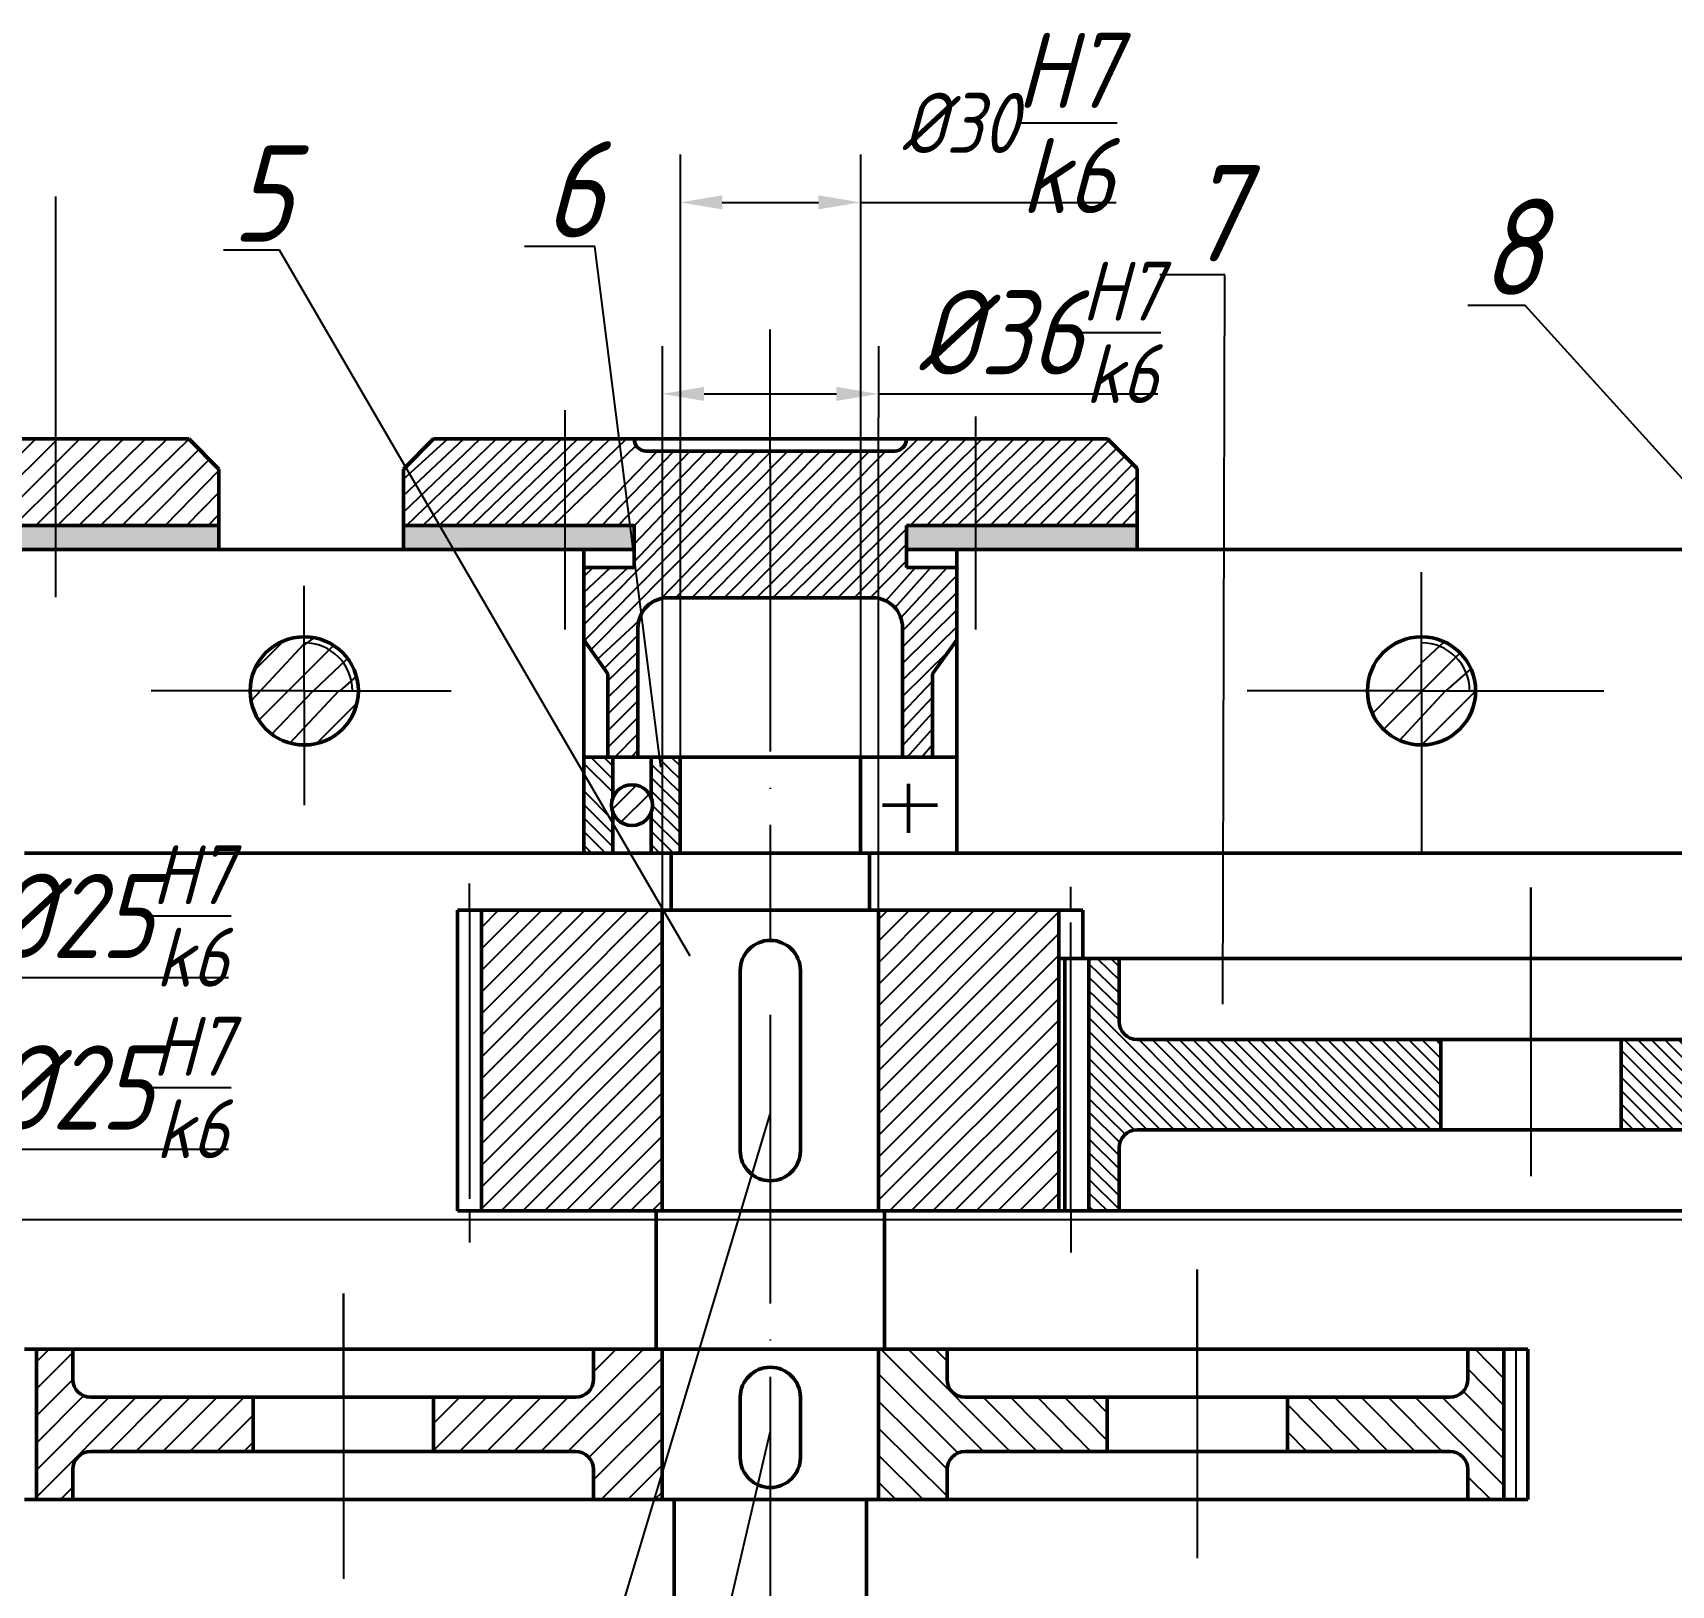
# Model space of a CAD drawing. Header units: millimetres. Extents: x 107 to 26453910, y 61 to 76684600.
# Drawn here: x 26452035 to 26452171.3, y 76683776.4 to 76683905.5 of the extents above; entities that cross this region are included whole.
import ezdxf

# ---------------------------------------------------------------- set-up
doc = ezdxf.new("R2010")
doc.units = ezdxf.units.MM
doc.linetypes.add('ACAD_ISO03W100', pattern=[30, 12, -18])
doc.linetypes.add('ACAD_ISO04W100', pattern=[30, 24, -3, 0, -3])
doc.layers.add('尺寸标注', color=100, linetype='Continuous', plot=False)
for name, color, linetype in [('点画线', 20, 'ACAD_ISO04W100'), ('细实线', 90, 'Continuous'), ('虚线', 41, 'ACAD_ISO03W100')]:
    doc.layers.add(name, color=color, linetype=linetype)
doc.layers.add('粗实线', color=7, linetype='Continuous', lineweight=50, plot=False)
doc.layers.add('细实线白', color=7, linetype='Continuous', lineweight=25)
doc.styles.add('工程字', font='gbeitc.shx', dxfattribs={"height": 8, "bigfont": 'gbcbig.shx'})
doc.dimstyles.new('ISO-25', dxfattribs={"dimtxt": 3.5, "dimasz": 3.5, "dimexe": 2, "dimexo": 0.625, "dimtad": 1, "dimlfac": 2, "dimdsep": 46, "dimtxsty": '工程字', "dimcen": 2.5, "dimadec": 0, "dimazin": 0, "dimtfac": 1, "dimtmove": 0, "dimatfit": 2, "dimfxl": 1, "dimtolj": 1, "dimarcsym": 0})
doc.dimstyles.new('带直径符号的标注样式', dxfattribs={"dimtxt": 3.5, "dimasz": 3.5, "dimexe": 2, "dimexo": 0.625, "dimtad": 1, "dimlfac": 2, "dimdsep": 46, "dimtxsty": '工程字', "dimcen": 2.5, "dimadec": 0, "dimazin": 0, "dimtfac": 1, "dimtmove": 0, "dimatfit": 2, "dimfxl": 1, "dimtolj": 1, "dimarcsym": 0})
pattern_1 = [(45, (0, 0), (-1.122532015133644, 1.122532015133644), [])]

# ---------------------------------------------------------------- blocks, each defined once
blk = doc.blocks.new('*D6')
at = {"layer": 'Defpoints', "color": 0, "lineweight": 25, "transparency": 16777216}
for p in [(26452210.35029554, 76683806.75053334), (26451885.33088189, 76683673.00053334), (26452210.35029554, 76683673.00053334)]:
    blk.add_point(p, dxfattribs=at)
at = {"layer": '细实线', "color": 0, "lineweight": -2, "transparency": 16777216}
for p, q in [((26452209.72529554, 76683806.75053334), (26451883.33088189, 76683806.75053334)), ((26451885.33088189, 76683803.25053334), (26451885.33088189, 76683676.50053334)), ((26452209.72529554, 76683673.00053334), (26451883.33088189, 76683673.00053334))]:
    blk.add_line(p, q, dxfattribs=at)
at = {"layer": '细实线', "color": 0, "lineweight": 25, "transparency": 16777216}
for points in [[(26451884.74754855, 76683803.25053334), (26451885.91421522, 76683803.25053334), (26451885.33088189, 76683806.75053334)], [(26451884.74754855, 76683676.50053334), (26451885.91421522, 76683676.50053334), (26451885.33088189, 76683673.00053334)]]:
    blk.add_solid(points, dxfattribs=at)
at = {"layer": '细实线', "color": 0, "lineweight": 25, "transparency": 16777216, "insert": (26451882.9558819, 76683739.87553333), "char_height": 3.5, "attachment_point": 5, "rotation": 90, "style": '工程字'}
blk.add_mtext('\\A1;267.5', dxfattribs=at)
blk = doc.blocks.new('*D9')
at = {"layer": 'Defpoints', "color": 0, "lineweight": 25, "transparency": 16777216}
for p in [(26452015.60029552, 76683817.2038616), (26452028.10029552, 76683817.2038616), (26452028.10029552, 76683812.64942232)]:
    blk.add_point(p, dxfattribs=at)
at = {"layer": '细实线', "color": 0, "lineweight": -2, "transparency": 16777216}
for p, q in [((26452015.60029552, 76683816.5788616), (26452015.60029552, 76683810.64942232)), ((26452028.10029552, 76683816.5788616), (26452028.10029552, 76683810.64942232)), ((26452019.10029552, 76683812.64942232), (26452024.60029552, 76683812.64942232)), ((26452028.10029552, 76683812.64942232), (26452051.31279552, 76683812.64942232))]:
    blk.add_line(p, q, dxfattribs=at)
at = {"layer": '细实线', "color": 0, "lineweight": 25, "transparency": 16777216}
for points in [[(26452019.10029552, 76683813.23275565), (26452019.10029552, 76683812.06608899), (26452015.60029552, 76683812.64942232)], [(26452024.60029552, 76683813.23275565), (26452024.60029552, 76683812.06608899), (26452028.10029552, 76683812.64942232)]]:
    blk.add_solid(points, dxfattribs=at)
at = {"layer": '细实线', "color": 0, "lineweight": 25, "transparency": 16777216, "insert": (26452041.45654552, 76683817.76608898), "char_height": 3.5, "attachment_point": 5, "style": '工程字'}
blk.add_mtext('\\A1;{\\H2x;%%C25\\H0.7x;\\SH7/k6;}', dxfattribs=at)
blk = doc.blocks.new('*D11')
at = {"layer": 'Defpoints', "color": 0, "lineweight": 25, "transparency": 16777216}
for p in [(26452088.85029553, 76683895.98314059), (26452103.85029553, 76683895.98314059), (26452103.85029553, 76683891.37974386)]:
    blk.add_point(p, dxfattribs=at)
at = {"layer": '细实线', "color": 0, "lineweight": -2, "transparency": 16777216}
for p, q in [((26452088.85029553, 76683895.35814059), (26452088.85029553, 76683889.37974386)), ((26452103.85029553, 76683895.35814059), (26452103.85029553, 76683889.37974386)), ((26452092.35029553, 76683891.37974386), (26452100.35029553, 76683891.37974386)), ((26452103.85029553, 76683891.37974386), (26452125.11068743, 76683891.37974386))]:
    blk.add_line(p, q, dxfattribs=at)
at = {"layer": '细实线', "color": 0, "lineweight": 25, "transparency": 16777216}
for points in [[(26452092.35029553, 76683891.96307719), (26452092.35029553, 76683890.79641053), (26452088.85029553, 76683891.37974386)], [(26452100.35029553, 76683891.96307719), (26452100.35029553, 76683890.79641053), (26452103.85029553, 76683891.37974386)]]:
    blk.add_solid(points, dxfattribs=at)
at = {"layer": '细实线', "color": 0, "lineweight": 25, "transparency": 16777216, "insert": (26452116.23049147, 76683899.65057193), "char_height": 3.5, "width": 5.979166666666667, "attachment_point": 5, "style": '工程字'}
blk.add_mtext('\\A1;{\\H0.57143x;\\P\\H2.49999x;%%C30\\H1.25x;\\SH7/k6;}', dxfattribs=at)
blk = doc.blocks.new('*D13')
at = {"layer": 'Defpoints', "color": 0, "lineweight": 25, "transparency": 16777216}
for p in [(26452087.35029553, 76683880.0431132), (26452105.35029553, 76683880.0431132), (26452105.35029553, 76683875.44941984)]:
    blk.add_point(p, dxfattribs=at)
at = {"layer": '细实线', "color": 0, "lineweight": -2, "transparency": 16777216}
for p, q in [((26452087.35029553, 76683879.4181132), (26452087.35029553, 76683873.44941984)), ((26452105.35029553, 76683879.4181132), (26452105.35029553, 76683873.44941984)), ((26452090.85029553, 76683875.44941984), (26452101.85029553, 76683875.44941984)), ((26452105.35029553, 76683875.44941984), (26452128.56279552, 76683875.44941984))]:
    blk.add_line(p, q, dxfattribs=at)
at = {"layer": '细实线', "color": 0, "lineweight": 25, "transparency": 16777216}
for points in [[(26452090.85029553, 76683876.03275317), (26452090.85029553, 76683874.86608651), (26452087.35029553, 76683875.44941984)], [(26452101.85029553, 76683876.03275317), (26452101.85029553, 76683874.86608651), (26452105.35029553, 76683875.44941984)]]:
    blk.add_solid(points, dxfattribs=at)
at = {"layer": '细实线', "color": 0, "lineweight": 25, "transparency": 16777216, "insert": (26452118.70654552, 76683880.5660865), "char_height": 3.5, "attachment_point": 5, "style": '工程字'}
blk.add_mtext('\\A1;{\\H2x;%%C36\\H0.7x;\\SH7/k6;}', dxfattribs=at)
blk = doc.blocks.new('*D19')
at = {"layer": 'Defpoints', "color": 0, "lineweight": 25, "transparency": 16777216}
for p in [(26452028.10029553, 76683826.9160059), (26452028.10029553, 76683822.06362358), (26452015.60029553, 76683818.31362358)]:
    blk.add_point(p, dxfattribs=at)
at = {"layer": '尺寸标注', "color": 0, "lineweight": -2, "transparency": 16777216}
for p, q in [((26452015.60029553, 76683818.93862358), (26452015.60029553, 76683828.9160059)), ((26452028.10029553, 76683822.68862358), (26452028.10029553, 76683828.9160059)), ((26452019.10029553, 76683826.9160059), (26452024.60029553, 76683826.9160059)), ((26452028.10029553, 76683826.9160059), (26452051.31279553, 76683826.9160059))]:
    blk.add_line(p, q, dxfattribs=at)
at = {"layer": '尺寸标注', "color": 0, "lineweight": 25, "transparency": 16777216}
for points in [[(26452019.10029553, 76683827.49933922), (26452019.10029553, 76683826.33267257), (26452015.60029553, 76683826.9160059)], [(26452024.60029553, 76683827.49933922), (26452024.60029553, 76683826.33267257), (26452028.10029553, 76683826.9160059)]]:
    blk.add_solid(points, dxfattribs=at)
at = {"layer": '尺寸标注', "color": 0, "lineweight": 25, "transparency": 16777216, "insert": (26452041.45654553, 76683832.03267255), "char_height": 3.5, "attachment_point": 5, "style": '工程字'}
blk.add_mtext('\\A1;{\\H2x;%%C25\\H0.7x;\\SH7/k6;}', dxfattribs=at)

msp = doc.modelspace()

# ---------------------------------------------------------------- hatches: boundary and pattern name
at = {"layer": '粗实线', "lineweight": 50}
h = msp.add_hatch(color=256, dxfattribs=at)
h.set_gradient(color1=(255, 255, 255), color2=(0, 0, 0))
h.paths.add_polyline_path([(26452085.02713325, 76683862.50053331), (26452085.02713325, 76683864.50053331), (26452082.52713325, 76683864.50053331), (26452065.85029553, 76683864.50053331), (26452065.85029553, 76683862.50053331)])
h.paths.add_polyline_path([(26452126.85029553, 76683862.50053331), (26452126.85029553, 76683864.50053331), (26452107.67345781, 76683864.50053331), (26452107.67345781, 76683862.50053331)])
h.paths.add_polyline_path([(26452195.66949437, 76683862.50053331), (26452195.66949437, 76683864.50053331), (26452189.10029553, 76683864.50053331), (26452174.85029553, 76683864.50053331), (26452174.85029553, 76683862.50053331)])
h.paths.add_polyline_path([(26452245.85029553, 76683862.50053331), (26452245.85029553, 76683864.50053331), (26452225.03109668, 76683864.50053331), (26452225.03109668, 76683862.50053331)])
h.paths.add_polyline_path([(26452011.85029553, 76683862.50053331), (26452011.85031139, 76683864.50053331), (26452009.35031139, 76683864.50053331), (26451993.15031139, 76683864.50053331), (26451993.15029552, 76683862.50053331)])
h.paths.add_polyline_path([(26452031.17941962, 76683864.50053331), (26452031.17940375, 76683862.50053331), (26452050.50029552, 76683862.50053331), (26452050.50031139, 76683864.50053331)])
h.paths.add_polyline_path([(26452011.85029553, 76683749.00053331), (26452011.85029553, 76683751.00053331), (26451993.15029553, 76683751.00053331), (26451993.15029553, 76683749.00053331)])
h.paths.add_polyline_path([(26452031.17940375, 76683751.00053331), (26452031.17940375, 76683749.00053331), (26452033.67940375, 76683749.00053331), (26452034.35029553, 76683749.00053331), (26452050.50029552, 76683749.00053331), (26452050.50029552, 76683751.00053331)])
h.paths.add_polyline_path([(26452085.02713325, 76683749.00053331), (26452085.02713325, 76683751.00053331), (26452065.85029553, 76683751.00053331), (26452065.85029553, 76683749.00053331)])
h.paths.add_polyline_path([(26452126.85029553, 76683749.00053331), (26452126.85029553, 76683751.0005333), (26452107.67345781, 76683751.0005333), (26452107.67345781, 76683749.00053331)])
at = {"layer": '细实线白', "lineweight": 25}
h = msp.add_hatch(dxfattribs=at)
h.set_pattern_fill('ANSI31', color=256, scale=0.4, style=0)
h.set_pattern_definition([(45, (0, 0), (-0.8980256121069154, 0.8980256121069154), [])])
edge = h.paths.add_edge_path(flags=17)
edge.add_line((26452031.25029552, 76683844.75053331), (26452028.10029553, 76683844.75053331))
edge.add_line((26452028.10029553, 76683844.75053331), (26452021.85029553, 76683844.75053331))
edge.add_line((26452021.85029553, 76683844.75053331), (26452021.85029553, 76683837.25053331))
edge.add_line((26452021.85029553, 76683837.25053331), (26452008.85029553, 76683837.25053331))
edge.add_line((26452008.85029553, 76683837.25053331), (26451984.12846076, 76683837.4012762))
edge.add_spline(control_points=[(26451984.12846076, 76683837.4012762), (26451980.02944705, 76683825.59962934), (26451971.96581099, 76683801.23480432), (26451965.9430095, 76683776.26931962), (26451962.85029553, 76683763.44952086)], knot_values=[0, 0, 0, 0, 37.45982357436733, 76.9987515126253, 76.9987515126253, 76.9987515126253, 76.9987515126253], degree=3, periodic=0)
edge.add_line((26451962.85029553, 76683763.44952086), (26451962.85029553, 76683857.50053331))
edge.add_arc((26451967.85029553, 76683857.50053331), 5, 90, 180, ccw=False)
edge.add_line((26451967.85029553, 76683862.50053331), (26451993.15029552, 76683862.50053331))
edge.add_line((26451993.15029552, 76683862.50053331), (26451993.15031139, 76683864.50053331))
edge.add_line((26451993.15031139, 76683864.50053331), (26451993.1503114, 76683869.20053332))
edge.add_line((26451993.1503114, 76683869.20053332), (26451995.6503114, 76683871.70053332))
edge.add_line((26451995.6503114, 76683871.70053332), (26452021.85031139, 76683871.70053332))
edge.add_line((26452021.85031139, 76683871.70053332), (26452048.00031139, 76683871.70053332))
edge.add_line((26452048.00031139, 76683871.70053332), (26452050.50031139, 76683869.20053332))
edge.add_line((26452050.50031139, 76683869.20053332), (26452050.50031139, 76683864.50053331))
edge.add_line((26452050.50031139, 76683864.50053331), (26452050.50029552, 76683862.50053331))
edge.add_line((26452050.50029552, 76683862.50053331), (26452065.85029553, 76683862.50053331))
edge.add_line((26452065.85029553, 76683862.50053331), (26452065.85029553, 76683864.50053331))
edge.add_line((26452065.85029553, 76683864.50053331), (26452065.85029553, 76683869.19849217))
edge.add_line((26452065.85029553, 76683869.19849217), (26452068.35233669, 76683871.70053333))
edge.add_line((26452068.35233669, 76683871.70053333), (26452107.67345781, 76683871.70053333))
edge.add_arc((26452106.67345781, 76683871.70053333), 1, -90, 0, ccw=False)
edge.add_line((26452106.67345781, 76683870.70053333), (26452096.35029553, 76683870.70053333))
edge.add_line((26452096.35029553, 76683870.70053333), (26452096.35029553, 76683869.70053333))
edge.add_line((26452096.35029553, 76683869.70053333), (26452096.35029553, 76683858.50053331))
edge.add_line((26452096.35029553, 76683858.50053331), (26452104.85029551, 76683858.50053331))
edge.add_arc((26452104.85029551, 76683856.00053331), 2.5, 0, 90, ccw=False)
edge.add_line((26452107.35029551, 76683856.00053331), (26452107.35029552, 76683845.25053331))
edge.add_line((26452107.35029552, 76683845.25053331), (26452103.85029553, 76683845.25053331))
edge.add_line((26452103.85029553, 76683845.25053331), (26452103.85029553, 76683837.25053331))
edge.add_line((26452103.85029553, 76683837.25053331), (26452104.60029553, 76683837.25053331))
edge.add_line((26452104.60029553, 76683837.25053331), (26452104.60029553, 76683832.50053331))
edge.add_line((26452104.60029553, 76683832.50053331), (26452088.10029553, 76683832.50053331))
edge.add_line((26452088.10029553, 76683832.50053331), (26452088.10029553, 76683837.25053331))
edge.add_line((26452088.10029553, 76683837.25053331), (26452080.85029553, 76683837.25053331))
edge.add_line((26452080.85029553, 76683837.25053331), (26452080.85029553, 76683845.25053331))
edge.add_line((26452080.85029553, 76683845.25053331), (26452080.85029553, 76683862.50053331))
edge.add_line((26452080.85029553, 76683862.50053331), (26452050.50029552, 76683862.50053331))
edge.add_line((26452050.50029552, 76683862.50053331), (26452034.35029553, 76683862.50053331))
edge.add_line((26452034.35029553, 76683862.50053331), (26452034.35029553, 76683855.00053331))
edge.add_line((26452034.35029553, 76683855.00053331), (26452033.85029553, 76683852.1648924))
edge.add_line((26452033.85029553, 76683852.1648924), (26452033.85029553, 76683844.75053331))
edge.add_line((26452033.85029553, 76683844.75053331), (26452031.25029552, 76683844.75053331))
h.paths.add_polyline_path([(26452012.35029553, 76683844.75053331), (26452013.55029552, 76683844.75053331), (26452013.55029552, 76683841.51897547, -0.09512259908865955), (26452013.64982725, 76683841.00053331, -1), (26452010.84982725, 76683841.00053331, -0.06711628544305814), (26452010.89982725, 76683841.37134323), (26452010.89982725, 76683844.70671873), (26452010.89982725, 76683844.75053331), (26452008.85029553, 76683844.75053331), (26452008.85029553, 76683857.83617423), (26452009.35029553, 76683855.00053331), (26452009.85029553, 76683852.1648924), (26452009.85029553, 76683844.75053331), (26452011.61105797, 76683844.75053331), (26452012.24982725, 76683844.75053331)], flags=0)
h.paths.add_polyline_path([(26452086.55029552, 76683841.25053331, -1), (26452083.15029553, 76683841.25053331, -1)], flags=0)
edge = h.paths.add_edge_path(flags=17)
edge.add_line((26452031.35029553, 76683844.75053331), (26452031.25029552, 76683844.75053331))
edge.add_line((26452031.25029552, 76683844.75053331), (26452028.10029553, 76683844.75053331))
edge.add_line((26452028.10029553, 76683844.75053331), (26452021.85029553, 76683844.75053331))
edge.add_line((26452021.85029553, 76683844.75053331), (26452021.85029553, 76683837.25053331))
edge.add_line((26452021.85029553, 76683837.25053331), (26452015.60029553, 76683837.25053331))
edge.add_line((26452015.60029553, 76683837.25053331), (26452014.85029553, 76683837.25053331))
edge.add_line((26452014.85029553, 76683837.25053331), (26452008.85029553, 76683837.25053331))
edge.add_line((26452008.85029553, 76683837.25053331), (26451984.12846076, 76683837.4012762))
edge.add_spline(control_points=[(26451984.12846076, 76683837.4012762), (26451980.02944705, 76683825.59962934), (26451971.96581099, 76683801.23480432), (26451965.9430095, 76683776.26931962), (26451962.85029553, 76683763.44952086)], knot_values=[0, 0, 0, 0, 37.45982357436733, 76.9987515126253, 76.9987515126253, 76.9987515126253, 76.9987515126253], degree=3, periodic=0)
edge.add_line((26451962.85029553, 76683763.44952086), (26451962.85029553, 76683857.50053331))
edge.add_arc((26451967.85029553, 76683857.50053331), 5, 90, 180, ccw=False)
edge.add_line((26451967.85029553, 76683862.50053331), (26451993.15029552, 76683862.50053331))
edge.add_line((26451993.15029552, 76683862.50053331), (26451993.15031139, 76683864.50053331))
edge.add_line((26451993.15031139, 76683864.50053331), (26451993.1503114, 76683869.20053332))
edge.add_line((26451993.1503114, 76683869.20053332), (26451995.6503114, 76683871.70053332))
edge.add_line((26451995.6503114, 76683871.70053332), (26452021.85031139, 76683871.70053332))
edge.add_line((26452021.85031139, 76683871.70053332), (26452048.00031139, 76683871.70053332))
edge.add_line((26452048.00031139, 76683871.70053332), (26452050.50031139, 76683869.20053332))
edge.add_line((26452050.50031139, 76683869.20053332), (26452050.50031139, 76683864.50053331))
edge.add_line((26452050.50031139, 76683864.50053331), (26452050.50029552, 76683862.50053331))
edge.add_line((26452050.50029552, 76683862.50053331), (26452065.85029553, 76683862.50053331))
edge.add_line((26452065.85029553, 76683862.50053331), (26452065.85029553, 76683864.50053331))
edge.add_line((26452065.85029553, 76683864.50053331), (26452065.85029553, 76683869.19849217))
edge.add_line((26452065.85029553, 76683869.19849217), (26452068.35233669, 76683871.70053333))
edge.add_line((26452068.35233669, 76683871.70053333), (26452107.67345781, 76683871.70053333))
edge.add_arc((26452106.67345781, 76683871.70053333), 1, -90, 0, ccw=False)
edge.add_line((26452106.67345781, 76683870.70053333), (26452096.35029553, 76683870.70053333))
edge.add_line((26452096.35029553, 76683870.70053333), (26452096.35029553, 76683869.70053333))
edge.add_line((26452096.35029553, 76683869.70053333), (26452096.35029553, 76683858.50053331))
edge.add_line((26452096.35029553, 76683858.50053331), (26452104.85029551, 76683858.50053331))
edge.add_arc((26452104.85029551, 76683856.00053331), 2.5, 0, 90, ccw=False)
edge.add_line((26452107.35029551, 76683856.00053331), (26452107.35029552, 76683845.25053331))
edge.add_line((26452107.35029552, 76683845.25053331), (26452103.85029553, 76683845.25053331))
edge.add_line((26452103.85029553, 76683845.25053331), (26452103.85029553, 76683837.25053331))
edge.add_line((26452103.85029553, 76683837.25053331), (26452104.60029553, 76683837.25053331))
edge.add_line((26452104.60029553, 76683837.25053331), (26452104.60029553, 76683832.50053331))
edge.add_line((26452104.60029553, 76683832.50053331), (26452088.10029553, 76683832.50053331))
edge.add_line((26452088.10029553, 76683832.50053331), (26452088.10029553, 76683837.25053331))
edge.add_line((26452088.10029553, 76683837.25053331), (26452080.85029553, 76683837.25053331))
edge.add_line((26452080.85029553, 76683837.25053331), (26452080.85029553, 76683845.25053331))
edge.add_line((26452080.85029553, 76683845.25053331), (26452080.85029553, 76683862.50053331))
edge.add_line((26452080.85029553, 76683862.50053331), (26452050.50029552, 76683862.50053331))
edge.add_line((26452050.50029552, 76683862.50053331), (26452034.35029553, 76683862.50053331))
edge.add_line((26452034.35029553, 76683862.50053331), (26452034.35029553, 76683855.00053331))
edge.add_line((26452034.35029553, 76683855.00053331), (26452033.85029553, 76683852.1648924))
edge.add_line((26452033.85029553, 76683852.1648924), (26452033.85029553, 76683844.75053331))
edge.add_line((26452033.85029553, 76683844.75053331), (26452031.35029553, 76683844.75053331))
h.paths.add_polyline_path([(26452012.35029553, 76683844.75053331), (26452013.55029552, 76683844.75053331), (26452013.55029552, 76683841.51897545, -0.0951225983962602), (26452013.64982725, 76683841.00053331, -1), (26452010.84982725, 76683841.00053331, -0.06711628436231472), (26452010.89982725, 76683841.37134323), (26452010.89982725, 76683844.70671873), (26452010.89982725, 76683844.75053331), (26452009.85029553, 76683844.75053331), (26452008.85029553, 76683844.75053331), (26452008.85029553, 76683857.83617423), (26452009.35029553, 76683855.00053331), (26452009.85029553, 76683852.1648924), (26452009.85029553, 76683844.75053331), (26452011.61105797, 76683844.75053331), (26452012.24982725, 76683844.75053331)], flags=0)
h.paths.add_polyline_path([(26452031.35029553, 76683844.75053331), (26452031.25029552, 76683844.75053331), (26452031.32422598, 76683856.3606279, 0.3724850149445418), (26452028.85029553, 76683858.50053331), (26452021.85029553, 76683858.50053331), (26452021.85029553, 76683869.70053333), (26452021.85029553, 76683871.70053332), (26452048.00031139, 76683871.70053332), (26452050.50031139, 76683869.20053332), (26452050.50031139, 76683864.50053331), (26452031.11069551, 76683864.50053331), (26452030.38875618, 76683861.59671488), (26452031.02456917, 76683860.6772418), (26452033.93310849, 76683860.6772418), (26452033.85029553, 76683852.1648924), (26452033.85029553, 76683844.75053331)], flags=0)
h.paths.add_polyline_path([(26452031.17941962, 76683871.70053332), (26452021.85029553, 76683871.70053332), (26452021.85029553, 76683870.70053335), (26452030.17792962, 76683870.70053442, 0.4146500404548227)], flags=0)
h = msp.add_hatch(dxfattribs=at)
h.set_pattern_fill('ANSI31', color=256, scale=0.3, style=0)
h.set_pattern_definition([(45, (0, 0), (-0.6735192090801865, 0.6735192090801865), [])])
h.paths.add_polyline_path([(26452096.35029553, 76683869.70053333), (26452096.35029553, 76683870.70053333), (26452086.02713325, 76683870.70053333, -0.4142135623730951), (26452085.02713325, 76683871.70053333), (26452068.35233669, 76683871.70053333), (26452065.85029553, 76683869.19849217), (26452065.85029553, 76683864.50053331), (26452085.02713325, 76683864.50053331), (26452085.02713325, 76683862.50053331), (26452085.02713325, 76683861.00053331), (26452082.35029553, 76683861.00053333), (26452080.85029553, 76683861.00053334), (26452080.85029553, 76683855.00053333), (26452082.85029553, 76683852.16489242), (26452082.85029553, 76683845.25053331), (26452085.35029553, 76683845.25053331), (26452085.35029552, 76683856.00053331, -0.414213562474594), (26452087.85029552, 76683858.50053331), (26452096.35029553, 76683858.50053331)])
h.paths.add_polyline_path([(26452126.85029553, 76683869.25045624), (26452124.40021844, 76683871.70053333), (26452107.67345781, 76683871.70053333, -0.4142135623730951), (26452106.67345781, 76683870.70053333), (26452096.35029553, 76683870.70053333), (26452096.35029553, 76683869.70053333), (26452096.35029553, 76683858.50053331), (26452104.85029551, 76683858.50053331, -0.4142135620685987), (26452107.35029551, 76683856.00053331), (26452107.35029552, 76683845.25053331), (26452109.85029553, 76683845.25053331), (26452109.85029553, 76683852.1648924), (26452111.85029553, 76683855.00053331), (26452111.85029553, 76683861.00053331), (26452110.35029553, 76683861.00053331), (26452107.67345781, 76683861.00053331), (26452107.67345781, 76683862.50053331), (26452107.67345781, 76683864.50053331), (26452110.17345781, 76683864.50053331), (26452110.35029553, 76683864.50053331), (26452126.85029553, 76683864.50053331)])
h = msp.add_hatch(dxfattribs=at)
h.set_pattern_fill('ANSI31', color=256, scale=0.5)
h.set_pattern_definition(pattern_1)
h.paths.add_polyline_path([(26452057.60029553, 76683855.25053331, 0.4142135623730951), (26452053.10029553, 76683850.75053331), (26452057.60029553, 76683850.75053331)])
h.paths.add_polyline_path([(26452057.60029553, 76683854.75053331), (26452057.60029553, 76683850.75053331), (26452061.60029553, 76683850.75053331, 0.414213562373095)], flags=17)
h.paths.add_polyline_path([(26452057.60029553, 76683850.75053331), (26452053.10029553, 76683850.75053331, 0.4142135623730951), (26452057.60029553, 76683846.25053331)])
h.paths.add_polyline_path([(26452062.10029553, 76683850.75053331), (26452057.60029553, 76683850.75053331), (26452057.60029553, 76683846.25053331, 0.4142135623730951)])
h.paths.add_polyline_path([(26452057.60029553, 76683855.25053331), (26452057.60029553, 76683854.75053331, -0.4142135623730951), (26452061.60029553, 76683850.75053331), (26452062.10029553, 76683850.75053331, 0.4142135623730951)])
h = msp.add_hatch(dxfattribs=at)
h.set_pattern_fill('ANSI31', color=256, scale=0.5)
h.set_pattern_definition(pattern_1)
h.paths.add_polyline_path([(26452150.50029552, 76683855.25053331, 0.4142135623730951), (26452146.00029552, 76683850.75053331), (26452150.50029552, 76683850.75053331)])
h.paths.add_polyline_path([(26452150.50029552, 76683854.75053331), (26452150.50029552, 76683850.75053331), (26452154.50029552, 76683850.75053331, 0.4142135623730951)], flags=17)
h.paths.add_polyline_path([(26452150.50029552, 76683850.75053331), (26452146.00029552, 76683850.75053331, 0.4142135623730951), (26452150.50029552, 76683846.25053331)])
h.paths.add_polyline_path([(26452155.00029552, 76683850.75053331), (26452150.50029552, 76683850.75053331), (26452150.50029552, 76683846.25053331, 0.4142135623730951)])
h.paths.add_polyline_path([(26452150.50029552, 76683855.25053331), (26452150.50029552, 76683854.75053331, -0.4142135623730951), (26452154.50029552, 76683850.75053331), (26452155.00029552, 76683850.75053331, 0.4142135623730951)])
h = msp.add_hatch(dxfattribs=at)
h.set_pattern_fill('ANSI31', color=256, scale=0.25, angle=90, style=0)
h.set_pattern_definition([(135, (13225203.3251381, 38341888.78476783), (-0.5612660075668221, -0.5612660075668221), [])])
h.paths.add_polyline_path([(26452083.25029553, 76683845.25053331), (26452082.85029553, 76683845.25053331), (26452080.85029553, 76683845.25053331), (26452080.85029553, 76683841.25053331), (26452080.85029553, 76683837.25053331), (26452083.25029553, 76683837.25053331), (26452083.25029553, 76683840.67607705, -0.08638924847060422), (26452083.15029553, 76683841.25053331, -0.08638924847060421), (26452083.25029553, 76683841.82498959)])
h.paths.add_polyline_path([(26452088.85029553, 76683845.25053331), (26452086.45029553, 76683845.25053331), (26452086.45029553, 76683841.82498959, -0.08638924928726609), (26452086.55029553, 76683841.25053331, -0.08638924928726605), (26452086.45029553, 76683840.67607704), (26452086.45029553, 76683837.25053331), (26452088.85029553, 76683837.25053331)])
h = msp.add_hatch(dxfattribs=at)
h.set_pattern_fill('ANSI31', color=256, scale=0.4)
h.set_pattern_definition([(45, (13225203.3251381, 38341885.03476783), (-0.8980256121069154, 0.8980256121069154), [])])
h.paths.add_polyline_path([(26452087.35029553, 76683832.50053331), (26452072.35029553, 76683832.50053331), (26452072.35029553, 76683807.50053331), (26452087.35029553, 76683807.50053331)])
h.paths.add_polyline_path([(26452120.35029553, 76683828.50053331), (26452120.35029553, 76683832.50053331), (26452105.35029553, 76683832.50053331), (26452105.35029553, 76683807.50053331), (26452120.35029553, 76683807.50053331)])
h = msp.add_hatch(dxfattribs=at)
h.set_pattern_fill('ANSI31', color=256, scale=0.25, angle=90)
h.set_pattern_definition([(135, (13225203.3251381, 38341885.03476783), (-0.5612660075668221, -0.5612660075668221), [])])
h.paths.add_polyline_path([(26452197.85029553, 76683828.50053331), (26452193.85029553, 76683828.50053331), (26452193.85029553, 76683823.25053331, -0.4142135623730951), (26452192.35029553, 76683821.75053331), (26452167.10029553, 76683821.75053331), (26452167.10029553, 76683814.25053331), (26452192.35029553, 76683814.25053331, -0.4142135624436947), (26452193.85029553, 76683812.75053331), (26452193.85029553, 76683807.50053331), (26452197.85029553, 76683807.50053331)])
h.paths.add_polyline_path([(26452253.60029553, 76683821.75053331), (26452228.35029553, 76683821.75053331, -0.4142135623730951), (26452226.85029553, 76683823.25053331), (26452226.85029553, 76683828.50053331), (26452222.85029553, 76683828.50053331), (26452222.85029553, 76683807.50053331), (26452223.35029553, 76683807.50053331), (26452226.85029553, 76683807.50053331), (26452226.85029553, 76683812.75053331, -0.4142135624436908), (26452228.35029553, 76683814.25053331), (26452253.60029553, 76683814.25053331)])
h.paths.add_polyline_path([(26452298.35029553, 76683828.50053331), (26452295.35029553, 76683828.50053331), (26452295.35029553, 76683823.25053331, -0.4142135623730951), (26452293.85029553, 76683821.75053331), (26452268.60029553, 76683821.75053331), (26452268.60029553, 76683814.25053333), (26452293.85029553, 76683814.25053333, -0.4141989661503119), (26452295.35029553, 76683812.75060809), (26452295.35029553, 76683807.50053331), (26452298.35029553, 76683807.50053331)])
edge = h.paths.add_edge_path()
edge.add_line((26452122.85029553, 76683828.50053333), (26452122.85029553, 76683807.50053331))
edge.add_line((26452122.85029553, 76683807.50053331), (26452125.35029553, 76683807.50053331))
edge.add_line((26452125.35029553, 76683807.50053331), (26452125.35029553, 76683812.75053331))
edge.add_arc((26452126.85029554, 76683812.75053331), 1.500000011175871, 90.00000071147798, 180, ccw=False)
edge.add_line((26452126.85029553, 76683814.25053333), (26452152.10029552, 76683814.25053333))
edge.add_line((26452152.10029553, 76683814.25053333), (26452152.10029553, 76683821.75053331))
edge.add_line((26452152.10029553, 76683821.75053331), (26452126.85029553, 76683821.75053331))
edge.add_arc((26452126.85029553, 76683823.25053333), 1.500000007450581, 180.0000002845912, 269.99999964426104, ccw=False)
edge.add_line((26452125.35029553, 76683823.25053331), (26452125.35029552, 76683828.50053331))
edge.add_line((26452125.35029553, 76683828.50053331), (26452122.85029552, 76683828.50053331))
h = msp.add_hatch(dxfattribs=at)
h.set_pattern_fill('ANSI31', color=256, scale=0.5)
h.set_pattern_definition([(45, (13225203.3251381, 38341885.03476783), (-1.122532015133644, 1.122532015133644), [])])
h.paths.add_polyline_path([(26452053.35029553, 76683792.00053331), (26452039.85029553, 76683792.00053331, -0.4142135623730951), (26452038.35029553, 76683793.50053331), (26452038.35029553, 76683796.00053331), (26452035.35029553, 76683796.00053331), (26452035.35029553, 76683783.50053331), (26452038.35029553, 76683783.50053331), (26452038.35029553, 76683786.00053331, -0.414213562373095), (26452039.85029553, 76683787.50053331), (26452053.35029553, 76683787.50053331)])
h.paths.add_polyline_path([(26452087.35029553, 76683796.00053331), (26452081.65029553, 76683796.00053331), (26452081.65029553, 76683793.50053331, -0.4142135623730951), (26452080.15029553, 76683792.00053331), (26452068.35029553, 76683792.00053331), (26452068.35029553, 76683787.50053331), (26452080.15029553, 76683787.50053331, -0.4142135623730951), (26452081.65029553, 76683786.00053331), (26452081.65029553, 76683783.50053331), (26452087.35029553, 76683783.50053331)])
h = msp.add_hatch(dxfattribs=at)
h.set_pattern_fill('ANSI31', color=256, scale=0.5, angle=90)
h.set_pattern_definition([(135, (13225203.3251381, 38341885.03476783), (-1.122532015133644, -1.122532015133644), [])])
h.paths.add_polyline_path([(26452124.35029553, 76683792.00053331), (26452112.55029552, 76683792.00053331, -0.4142135623730951), (26452111.05029552, 76683793.50053331), (26452111.05029552, 76683796.00053331), (26452105.35029553, 76683796.00053331), (26452105.35029553, 76683783.50053331), (26452111.05029552, 76683783.50053331), (26452111.05029552, 76683786.00053331, -0.4142135623730951), (26452112.55029552, 76683787.50053331), (26452124.35029553, 76683787.50053331)])
edge = h.paths.add_edge_path()
edge.add_line((26452157.35029553, 76683783.50053331), (26452157.35029553, 76683796.00053331))
edge.add_line((26452157.35029553, 76683796.00053331), (26452154.35029553, 76683796.00053331))
edge.add_line((26452154.35029553, 76683796.00053331), (26452154.35029553, 76683793.50053331))
edge.add_arc((26452152.85029551, 76683793.50053331), 1.500000011175871, -89.99999928852202, 0, ccw=False)
edge.add_line((26452152.85029553, 76683792.00053331), (26452139.35029553, 76683792.00053331))
edge.add_line((26452139.35029553, 76683792.00053331), (26452139.35029552, 76683787.50053331))
edge.add_line((26452139.35029553, 76683787.50053331), (26452152.85029553, 76683787.50053331))
edge.add_arc((26452152.85029552, 76683786.00053331), 1.500000007450581, 2.8459118084356305e-07, 89.99999964426098, ccw=False)
edge.add_line((26452154.35029553, 76683786.00053331), (26452154.35029553, 76683783.50053331))
edge.add_line((26452154.35029553, 76683783.50053331), (26452157.35029553, 76683783.50053331))

# ---------------------------------------------------------------- linework, layer by layer
at = {"lineweight": 50}
for p, q in [((26452088.10029553, 76683832.50053331), (26452088.10029553, 76683837.25053331)), ((26452104.60029553, 76683832.50053331), (26452104.60029553, 76683837.25053331)), ((26452111.85029553, 76683837.25053331), (26452189.10029553, 76683837.25053331)), ((26452087.35029553, 76683832.50053331), (26452088.10029553, 76683832.50053331)), ((26452088.35029553, 76683778.50053331), (26452088.35029553, 76683783.50053331)), ((26452104.35029553, 76683778.50053331), (26452104.35029553, 76683783.50053331))]:
    msp.add_line(p, q, dxfattribs=at)
msp.add_lwpolyline([(26452034.35029553, 76683837.25053331), (26452080.85029553, 76683837.25053331)], dxfattribs=at)
at = {"layer": '尺寸标注', "lineweight": 25}
for p, q in [((26452088.85029553, 76683889.37974386), (26452088.85029553, 76683875.69941984)), ((26452103.85029553, 76683889.37974386), (26452103.85029553, 76683876.6496242)), ((26452087.26042771, 76683844.4001594), (26452081.77065587, 76683887.69849299)), ((26452088.85029553, 76683876.6496242), (26452088.85029553, 76683845.25053331)), ((26452103.85029553, 76683876.6496242), (26452103.85029553, 76683845.25053331)), ((26452087.35029553, 76683873.44941984), (26452087.35029553, 76683832.50053331)), ((26452105.35029553, 76683832.50053331), (26452105.35029553, 76683873.44941984)), ((26452058.85465841, 76683690.8146777), (26452096.35029553, 76683815.56021585)), ((26452073.16892298, 76683690.295416), (26452096.35029553, 76683789.09753336))]:
    msp.add_line(p, q, dxfattribs=at)
at = {"layer": '点画线', "lineweight": 25}
for p, q in [((26452036.92934736, 76683891.85742421), (26452036.92943721, 76683871.3067121)), ((26452096.35029553, 76683869.70053333), (26452096.35029553, 76683880.80550852)), ((26452079.27713324, 76683874.09664838), (26452079.27713325, 76683855.86295487)), ((26452113.42345781, 76683873.58098108), (26452113.42345781, 76683855.86295487)), ((26452036.92943549, 76683871.70053332), (26452036.92943549, 76683858.53143069)), ((26452096.35029553, 76683869.70053333), (26452096.35029553, 76683830.00053331)), ((26452057.60029553, 76683850.75053331), (26452057.60029553, 76683859.47911713)), ((26452150.50029552, 76683850.75053331), (26452150.50029552, 76683860.62603238)), ((26452057.60029553, 76683850.75053331), (26452044.87734822, 76683850.75053331)), ((26452057.60029553, 76683850.75053331), (26452069.82253574, 76683850.75053331)), ((26452057.60029553, 76683850.75053331), (26452057.60029553, 76683841.24016267)), ((26452150.50029552, 76683850.75053331), (26452135.99211462, 76683850.75053331)), ((26452150.50029552, 76683850.75053331), (26452165.67083255, 76683850.75053331)), ((26452150.50029552, 76683850.75053331), (26452150.50029552, 76683837.25053331)), ((26452071.35029553, 76683832.50053331), (26452071.35029553, 76683834.73064746)), ((26452121.35029553, 76683832.50053331), (26452121.35029553, 76683834.44963147)), ((26452159.60029553, 76683821.75053331), (26452159.60029553, 76683834.40181401)), ((26452159.60029553, 76683834.40181401), (26452159.60029553, 76683808.67594233)), ((26452071.35029553, 76683832.50053331), (26452071.35029553, 76683807.50053331)), ((26452121.35029553, 76683807.50053331), (26452121.35029553, 76683832.50053331)), ((26452096.35029553, 76683823.8133012), (26452096.35029553, 76683748.2292013)), ((26452322.85029553, 76683806.75053331), (26451865.10313062, 76683806.7505333)), ((26452071.35029553, 76683807.50053331), (26452071.35029553, 76683804.88724312)), ((26452121.35029553, 76683807.50053331), (26452121.35029553, 76683804.02981076)), ((26452131.85029553, 76683792.00053331), (26452131.85029553, 76683802.62994027)), ((26452131.85029553, 76683802.62994027), (26452131.85029553, 76683776.74183263)), ((26452060.85029553, 76683792.00053331), (26452060.85029553, 76683800.63123868)), ((26452060.85029553, 76683800.63123868), (26452060.85029553, 76683776.91063952)), ((26452158.35029553, 76683796.00053331), (26452158.35029553, 76683783.50053331))]:
    msp.add_line(p, q, dxfattribs=at)
at = {"layer": '粗实线', "lineweight": 50}
for p, q in [((26452021.85031139, 76683871.70053332), (26452048.00031139, 76683871.70053332)), ((26452050.50031139, 76683869.20053332), (26452048.00031139, 76683871.70053332)), ((26452065.85233667, 76683869.20053332), (26452068.35233667, 76683871.70053332)), ((26452082.52713325, 76683871.70053333), (26452085.02713325, 76683871.70053333)), ((26452110.17345781, 76683871.70053333), (26452107.67345781, 76683871.70053333)), ((26452126.85029553, 76683869.25045624), (26452124.40021845, 76683871.70053332)), ((26452050.50031139, 76683869.20053332), (26452050.50031139, 76683864.50053331)), ((26452050.50031139, 76683864.50053331), (26452031.17941962, 76683864.50053331)), ((26452050.50031139, 76683864.50053331), (26452050.50029552, 76683862.50053331)), ((26452065.85029553, 76683864.50053331), (26452065.85029553, 76683862.50053331)), ((26452082.52713325, 76683864.50053331), (26452085.02713325, 76683864.50053331)), ((26452085.02713325, 76683864.50053331), (26452085.02713325, 76683862.50053331)), ((26452107.6734578, 76683864.50053331), (26452110.35029553, 76683864.50053331)), ((26452110.17345781, 76683864.50053331), (26452107.67345781, 76683864.50053331)), ((26452107.67345781, 76683864.50053331), (26452107.67345781, 76683862.50053331)), ((26452126.85029553, 76683864.50053331), (26452126.85029553, 76683862.50053331)), ((26452050.50029552, 76683862.50053331), (26452031.17940375, 76683862.50053331)), ((26452050.50029552, 76683862.50053331), (26452085.02713325, 76683862.50053331)), ((26452080.85029553, 76683845.25053331), (26452080.85029553, 76683862.50053331)), ((26452085.02713325, 76683862.50053331), (26452085.02713325, 76683861.00053331)), ((26452107.67345781, 76683862.50053331), (26452107.67345781, 76683861.00053331)), ((26452107.67345781, 76683862.50053331), (26452195.66949437, 76683862.50053331)), ((26452111.85029553, 76683845.25053331), (26452111.85029553, 76683862.50053333)), ((26452082.35029553, 76683861.00053333), (26452080.85029553, 76683861.00053334)), ((26452080.85029553, 76683861.00053333), (26452080.85029553, 76683855.00053333)), ((26452085.02713325, 76683861.00053331), (26452082.35029553, 76683861.00053333)), ((26452107.67345781, 76683861.00053331), (26452110.35029553, 76683861.00053331)), ((26452110.35029553, 76683861.00053331), (26452111.85029553, 76683861.00053331)), ((26452111.85029553, 76683861.00053331), (26452111.85029553, 76683855.00053331)), ((26452087.85029552, 76683858.50053331), (26452104.85029551, 76683858.50053331)), ((26452085.35029553, 76683845.25053333), (26452085.35029552, 76683856.00053331)), ((26452107.35029552, 76683845.25053333), (26452107.35029551, 76683856.00053331)), ((26452080.85029553, 76683855.00053333), (26452082.85029553, 76683852.16489242)), ((26452111.85029553, 76683855.00053331), (26452109.85029553, 76683852.1648924)), ((26452082.85029553, 76683852.16489242), (26452082.85029553, 76683845.25053333)), ((26452109.85029553, 76683852.1648924), (26452109.85029553, 76683845.25053331)), ((26452080.85029553, 76683837.25053331), (26452080.85029553, 76683845.25053331)), ((26452088.85029553, 76683845.25053331), (26452080.85029553, 76683845.25053331)), ((26452080.85029553, 76683845.25053331), (26452080.85029553, 76683841.25053331)), ((26452082.85029553, 76683845.25053331), (26452085.35029553, 76683845.25053331)), ((26452083.25029553, 76683845.25053331), (26452083.25029553, 76683841.82498959)), ((26452086.45029553, 76683845.25053331), (26452086.45029553, 76683841.82498959)), ((26452103.85029553, 76683845.25053331), (26452088.85029553, 76683845.25053331)), ((26452088.85029553, 76683845.25053331), (26452088.85029553, 76683837.25053331)), ((26452103.85029553, 76683837.25053331), (26452103.85029553, 76683845.25053331)), ((26452103.85029553, 76683845.25053331), (26452111.85029553, 76683845.25053331)), ((26452109.85029553, 76683845.25053331), (26452107.35029553, 76683845.25053331)), ((26452111.85029553, 76683845.25053331), (26452107.85029553, 76683845.25053331)), ((26452111.85029553, 76683837.25053331), (26452111.85029553, 76683845.25053333)), ((26452111.85029553, 76683845.25053333), (26452111.85029553, 76683841.25053333)), ((26452107.85029553, 76683841.25053333), (26452107.85029553, 76683843.02995145)), ((26452083.25029553, 76683840.67607705), (26452083.25029553, 76683837.25053331)), ((26452086.45029553, 76683840.67607704), (26452086.45029553, 76683837.25053331)), ((26452107.85029553, 76683841.25053333), (26452105.69388443, 76683841.25053333)), ((26452107.85029553, 76683841.25053333), (26452110.245301, 76683841.25053333)), ((26452107.85029553, 76683841.25053333), (26452107.85029553, 76683838.93377873)), ((26452034.35029553, 76683837.25053331), (26452036.85029553, 76683837.25053331)), ((26452036.85029553, 76683837.25053331), (26452057.60029553, 76683837.25053331)), ((26452080.85029553, 76683837.25053331), (26452078.35029553, 76683837.25053331)), ((26452080.85029553, 76683837.25053331), (26452111.85029553, 76683837.25053331)), ((26452111.85029553, 76683837.25053331), (26452114.35029553, 76683837.25053331)), ((26452114.35029553, 76683837.25053331), (26452150.50029552, 76683837.25053331)), ((26452071.35029553, 76683832.50053331), (26452070.35029553, 76683832.50053331)), ((26452070.35029553, 76683832.50053331), (26452070.35029553, 76683807.50053331)), ((26452121.35029553, 76683832.50053331), (26452071.35029553, 76683832.50053331)), ((26452072.35029553, 76683832.50053331), (26452072.35029553, 76683807.50053331)), ((26452087.35029553, 76683807.50053331), (26452087.35029553, 76683832.50053331)), ((26452096.35029553, 76683832.50053331), (26452103.85029553, 76683832.50053331)), ((26452105.35029553, 76683832.50053331), (26452104.60029553, 76683832.50053331)), ((26452105.35029553, 76683807.50053331), (26452105.35029553, 76683832.50053331)), ((26452121.35029553, 76683832.50053331), (26452120.35029553, 76683832.50053331)), ((26452120.35029553, 76683832.50053331), (26452120.35029553, 76683828.50053331)), ((26452121.35029553, 76683832.50053331), (26452122.35029553, 76683832.50053331)), ((26452121.35029553, 76683828.50053331), (26452120.35029553, 76683828.50053331)), ((26452120.35029553, 76683828.50053331), (26452120.35029553, 76683807.50053331)), ((26452299.35029553, 76683828.50053331), (26452121.35029553, 76683828.50053331)), ((26452121.35029553, 76683828.50053331), (26452125.35029553, 76683828.50053331)), ((26452122.35029553, 76683828.50053331), (26452122.85029553, 76683828.50053331)), ((26452122.85029553, 76683828.50053331), (26452122.85029553, 76683827.50053331)), ((26452125.35029553, 76683828.50053331), (26452125.35029553, 76683823.25053331)), ((26452125.35029553, 76683828.50053331), (26452159.60029553, 76683828.50053331)), ((26452125.35029553, 76683828.50053331), (26452125.35029553, 76683823.25053331)), ((26452159.60029553, 76683828.50053331), (26452152.10029553, 76683828.50053331)), ((26452159.60029553, 76683828.50053331), (26452167.10029553, 76683828.50053331)), ((26452093.85029553, 76683812.50778815), (26452093.85029553, 76683827.50053331)), ((26452098.85029553, 76683827.50053331), (26452098.85029553, 76683812.50778815)), ((26452122.85029553, 76683825.50053331), (26452122.85029552, 76683823.50053331)), ((26452126.85029553, 76683821.75053331), (26452192.35029553, 76683821.75053331)), ((26452152.10029553, 76683821.75053331), (26452152.10029553, 76683814.25053333)), ((26452167.10029553, 76683821.75053331), (26452167.10029553, 76683814.25053333)), ((26452126.85029553, 76683814.25053333), (26452192.35029553, 76683814.25053331)), ((26452125.35029553, 76683807.50053333), (26452125.35029553, 76683812.75053333)), ((26452096.35029553, 76683810.00778815), (26452096.35029553, 76683810.00053331)), ((26452122.85029553, 76683809.50053331), (26452122.85029553, 76683807.50053331)), ((26452071.35029553, 76683807.50053331), (26452070.35029553, 76683807.50053331)), ((26452071.35029553, 76683807.50053331), (26452096.35029553, 76683807.50053331)), ((26452086.85029553, 76683807.50053331), (26452086.85029553, 76683796.00053331)), ((26452105.85029553, 76683807.50053331), (26452086.85029553, 76683807.50053331)), ((26452096.35029553, 76683807.50053331), (26452087.35029553, 76683807.50053331)), ((26452096.35029553, 76683807.50053331), (26452121.35029553, 76683807.50053331)), ((26452096.35029553, 76683807.50053331), (26452105.35029553, 76683807.50053331)), ((26452105.85029553, 76683796.00053331), (26452105.85029553, 76683807.50053331)), ((26452105.85029553, 76683796.00053331), (26452105.85029553, 76683807.50053331)), ((26452121.35029553, 76683807.50053331), (26452299.35029553, 76683807.50053331)), ((26452034.35029553, 76683796.00053331), (26452158.35029553, 76683796.00053331)), ((26452034.35029553, 76683796.00053331), (26452038.35029553, 76683796.00053331)), ((26452034.35029553, 76683796.00053331), (26452053.35029553, 76683796.00053331)), ((26452038.35029553, 76683796.00053331), (26452081.65029553, 76683796.00053331)), ((26452038.35029553, 76683796.00053331), (26452038.35029553, 76683793.50048046)), ((26452038.35029553, 76683796.00053331), (26452038.35029553, 76683793.50053331)), ((26452053.35029553, 76683796.00053331), (26452068.35029553, 76683796.00053331)), ((26452081.65029553, 76683796.00053331), (26452081.65029553, 76683793.50053331)), ((26452096.35029553, 76683796.00053331), (26452087.35029553, 76683796.00053331)), ((26452087.35029553, 76683796.00053331), (26452087.35029553, 76683783.50053331)), ((26452096.35029553, 76683796.00053331), (26452105.85029553, 76683796.00053331)), ((26452096.35029553, 76683796.00053331), (26452105.35029553, 76683796.00053331)), ((26452105.35029553, 76683796.00053331), (26452105.35029553, 76683783.50053331)), ((26452111.05029552, 76683796.00053331), (26452111.05029552, 76683793.50053331)), ((26452154.35029553, 76683796.00053331), (26452154.35029553, 76683793.50053331)), ((26452158.35029553, 76683796.00053331), (26452157.35029553, 76683796.00053331)), ((26452157.35029553, 76683796.00053331), (26452157.35029553, 76683783.50053331)), ((26452158.35029553, 76683796.00053331), (26452159.35029553, 76683796.00053331)), ((26452159.35029553, 76683796.00053331), (26452159.35029553, 76683783.50053331)), ((26452039.85029553, 76683792.00053331), (26452080.15029553, 76683792.00053331)), ((26452053.35029553, 76683792.00053331), (26452053.35029553, 76683787.50053331)), ((26452068.35029553, 76683792.00053331), (26452068.35029553, 76683787.50053331)), ((26452093.85029553, 76683792.00053331), (26452093.85029553, 76683787.00053331)), ((26452098.85029553, 76683787.00053331), (26452098.85029553, 76683792.00053331)), ((26452152.85029553, 76683792.00053331), (26452112.55029552, 76683792.00053331)), ((26452124.35029553, 76683792.00053331), (26452124.35029553, 76683787.50053331)), ((26452139.35029553, 76683792.00053331), (26452139.35029553, 76683787.50053331)), ((26452039.85029553, 76683787.50053331), (26452080.15029553, 76683787.50053331)), ((26452152.85029553, 76683787.50053331), (26452112.55029552, 76683787.50053331)), ((26452038.35029553, 76683783.50053331), (26452038.35029553, 76683786.00053331)), ((26452038.35029553, 76683783.50053331), (26452038.35029553, 76683786.00053331)), ((26452081.65029553, 76683786.00053331), (26452081.65029553, 76683783.50053331)), ((26452111.05029552, 76683786.00053331), (26452111.05029552, 76683783.50053331)), ((26452154.35029553, 76683783.50053331), (26452154.35029553, 76683786.00053331)), ((26452034.35029553, 76683783.50053331), (26452158.35029553, 76683783.50053331)), ((26452096.35029553, 76683783.50053331), (26452104.35029553, 76683783.50053331)), ((26452158.35029553, 76683783.50053331), (26452159.35029553, 76683783.50053331)), ((26452088.35029553, 76683771.00053331), (26452088.35029553, 76683778.50053331)), ((26452104.35029553, 76683778.50053331), (26452104.35029553, 76683771.00053331))]:
    msp.add_line(p, q, dxfattribs=at)
at = {"layer": '粗实线', "color": 7, "lineweight": 50, "true_color": 0xffffff}
for p, q in [((26452122.35029553, 76683832.50053331), (26452122.35029553, 76683828.50053331)), ((26452120.35029553, 76683828.50053331), (26452120.35029553, 76683807.50053331)), ((26452121.35029553, 76683828.50053331), (26452120.85029553, 76683828.50053331)), ((26452120.85029553, 76683828.50053331), (26452120.85029553, 76683807.50053331)), ((26452122.85029553, 76683828.50053331), (26452122.85029553, 76683807.50053331)), ((26452035.35029553, 76683796.00053331), (26452035.35029553, 76683783.50053331))]:
    msp.add_line(p, q, dxfattribs=at)
at = {"layer": '粗实线', "lineweight": 50}
for points in [[(26452068.35233668, 76683871.70053333), (26452124.40021845, 76683871.70053333)], [(26452085.02713325, 76683864.50053331), (26452065.85029553, 76683864.50053331), (26452065.85029553, 76683869.19849217)], [(26452126.85029553, 76683869.25045624), (26452126.85029553, 76683864.50053331), (26452107.67345781, 76683864.50053331)]]:
    msp.add_lwpolyline(points, dxfattribs=at)
msp.add_lwpolyline([(26452085.02713325, 76683871.70053333), (26452107.67345781, 76683871.70053333), (26452107.67345781, 76683871.70053333, -0.414213562373095), (26452106.67345781, 76683870.70053333), (26452086.02713325, 76683870.70053333, -0.414213562373095), (26452085.02713325, 76683871.70053333)], format="xyb", close=True, dxfattribs=at)
for centre, radius in [((26452057.60029553, 76683850.75053331), 4.5), ((26452150.50029552, 76683850.75053331), 4.5), ((26452084.85029553, 76683841.25053331), 1.7)]:
    msp.add_circle(centre, radius, dxfattribs=at)
for centre, radius, start, end in [((26452087.85029552, 76683856.00053331), 2.5, 90, 180), ((26452104.85029551, 76683856.00053331), 2.5, 0, 90), ((26452096.35029553, 76683827.50053331), 2.5, 0, 180), ((26452126.85029553, 76683823.25053331), 1.5, 180, 270), ((26452126.85029553, 76683812.75053333), 1.5, 90, 180), ((26452096.35029553, 76683812.50778815), 2.5, 180, 0), ((26452096.35029553, 76683792.00053331), 2.5, 0, 180), ((26452039.85029553, 76683793.50053331), 1.5, 180, 270), ((26452080.15029553, 76683793.50053331), 1.5, 270, 0), ((26452112.55029552, 76683793.50053331), 1.5, 180, 270), ((26452152.85029553, 76683793.50053331), 1.5, 270, 0), ((26452039.85029553, 76683786.00053331), 1.5, 90, 180), ((26452080.15029553, 76683786.00053331), 1.5, 0, 90), ((26452112.55029552, 76683786.00053331), 1.5, 90, 180), ((26452152.85029553, 76683786.00053331), 1.5, 0, 90), ((26452096.35029553, 76683787.00053331), 2.5, 180, 0)]:
    msp.add_arc(centre, radius, start, end, dxfattribs=at)
at = {"layer": '细实线', "lineweight": 25}
for p, q in [((26452055.54834455, 76683887.39238147), (26452050.88680029, 76683887.39238147)), ((26452089.69206927, 76683828.67809695), (26452055.54834455, 76683887.39238147)), ((26452081.77065587, 76683887.69849299), (26452075.90608523, 76683887.69849299)), ((26452134.1528886, 76683885.34702091), (26452128.73945763, 76683885.34702091)), ((26452133.96560482, 76683824.695595), (26452134.1528886, 76683885.34702091)), ((26452159.11573671, 76683882.79782122), (26452154.35090946, 76683882.79782122)), ((26452204.34879317, 76683832.89619862), (26452159.11573671, 76683882.79782122))]:
    msp.add_line(p, q, dxfattribs=at)
at = {"layer": '细实线白', "lineweight": 25}
for p, q in [((26452107.67345781, 76683864.50053331), (26452126.85029553, 76683864.50053331)), ((26452121.35029553, 76683828.50053331), (26452125.35029553, 76683828.50053331))]:
    msp.add_line(p, q, dxfattribs=at)
for centre in [(26452057.60029553, 76683850.75053331), (26452150.50029552, 76683850.75053331)]:
    msp.add_arc(centre, 4, 0, 90, dxfattribs=at)
at = {"layer": '虚线', "color": 7, "lineweight": 50, "true_color": 0xffffff}
for p, q in [((26452122.85029553, 76683823.50053331), (26452122.85029553, 76683825.50053331)), ((26452122.85029553, 76683819.50053331), (26452122.85029553, 76683821.50053331)), ((26452122.85029553, 76683815.50053331), (26452122.85029553, 76683817.50053331)), ((26452122.85029553, 76683811.50053331), (26452122.85029553, 76683813.50053331)), ((26452122.85029553, 76683807.50053331), (26452122.85029553, 76683809.50053331)), ((26452035.35029553, 76683796.00053331), (26452035.35029553, 76683795.35035136)), ((26452035.35029553, 76683792.67319001), (26452035.35029553, 76683794.67319001)), ((26452035.35029553, 76683792.67319001), (26452035.35029553, 76683794.67319001)), ((26452035.35029553, 76683788.67319001), (26452035.35029553, 76683790.67319001)), ((26452035.35029553, 76683788.67319001), (26452035.35029553, 76683790.67319001)), ((26452035.35029553, 76683784.67319001), (26452035.35029553, 76683786.67319001)), ((26452035.35029553, 76683784.67319), (26452035.35029552, 76683786.67319001))]:
    msp.add_line(p, q, dxfattribs=at)

# ---------------------------------------------------------------- texts
at = {"layer": '尺寸标注', "lineweight": 25, "char_height": 8, "attachment_point": 1, "style": '工程字'}
for s, width, insert in [('5', 10.5203948058188, (26452051.57702262, 76683896.11630341)), ('6', 8.708548903465271, (26452077.48518731, 76683896.46592878)), ('7', 9.819033611565828, (26452130.86576695, 76683894.47870213)), ('8', 11.63087951391935, (26452155.36179695, 76683891.6750818))]:
    msp.add_mtext_dynamic_manual_height_columns(s, width=width, gutter_width=40, heights=[0], dxfattribs=dict(at, insert=insert))

# ---------------------------------------------------------------- dimensions: what is measured, and where the dimension line sits
at = {"layer": '尺寸标注', "lineweight": 25}
dim = msp.add_linear_dim(base=(26452028.10029553, 76683826.9160059), p1=(26452015.60029553, 76683818.31362358), p2=(26452028.10029553, 76683822.06362358), text='{\\H2x;<>\\H0.7x;\\SH7/k6;}', dimstyle='带直径符号的标注样式', override={"dimpost": '%%C<>'}, dxfattribs=at)
dim.commit()
dim.dimension.update_dxf_attribs({"geometry": '*D19', "text_midpoint": (26452041.45654553, 76683832.03267255)})
at = {"layer": '细实线', "lineweight": 25}
for base, p1, p2, text, picture, middle in [((26452103.85029553, 76683891.37974386), (26452088.85029553, 76683895.98314059), (26452103.85029553, 76683895.98314059), '{\\H0.57143x;\\P\\H2.49999x;<>\\H1.25x;\\SH7/k6;}', '*D11', (26452116.23049147, 76683899.65057193)), ((26452105.35029553, 76683875.44941984), (26452087.35029553, 76683880.0431132), (26452105.35029553, 76683880.0431132), '{\\H2x;<>\\H0.7x;\\SH7/k6;}', '*D13', (26452118.70654552, 76683880.5660865)), ((26452028.10029552, 76683812.64942232), (26452015.60029552, 76683817.2038616), (26452028.10029552, 76683817.2038616), '{\\H2x;<>\\H0.7x;\\SH7/k6;}', '*D9', (26452041.45654552, 76683817.76608898))]:
    dim = msp.add_linear_dim(base=base, p1=p1, p2=p2, text=text, dimstyle='带直径符号的标注样式', override={"dimpost": '%%C<>'}, dxfattribs=at)
    dim.commit()
    dim.dimension.update_dxf_attribs({"geometry": picture, "text_midpoint": middle})
dim = msp.add_linear_dim(base=(26451885.33088189, 76683673.00053334), p1=(26452210.35029553, 76683806.75053331), p2=(26452210.35029553, 76683673.00053331), angle=90, dimstyle='ISO-25', dxfattribs=at)
dim.commit()
dim.dimension.update_dxf_attribs({"geometry": '*D6', "text_midpoint": (26451882.9558819, 76683739.87553333)})

doc.saveas('drawing.dxf')
